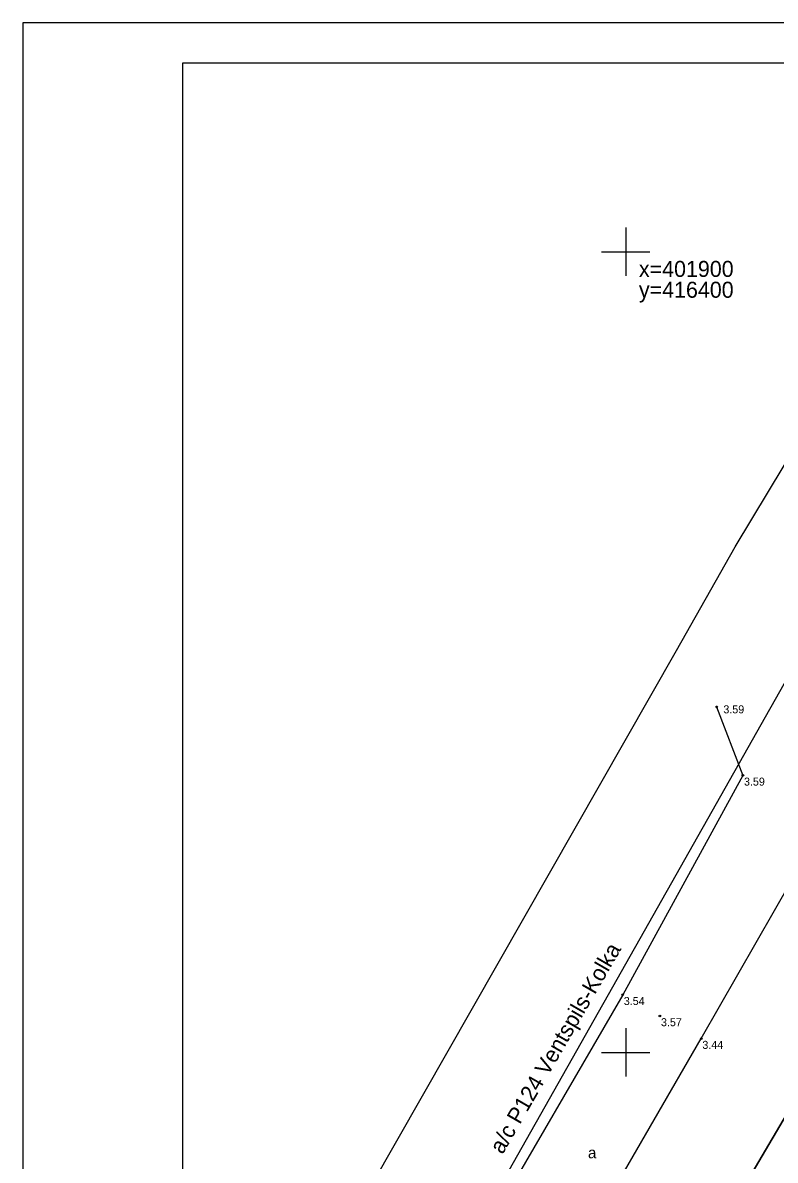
# Model space of a CAD drawing. Extents: x 416362 to 416572, y 401766 to 401914.
# Drawn here: x 416362.4 to 416409.3, y 401843.3 to 401914.3 of the extents above; entities that cross this region are included whole.
import ezdxf

# ---------------------------------------------------------------- set-up
doc = ezdxf.new("R2010")
doc.units = 0
for name, color, linetype in [('CELI_CMAL_####_####_#', 7, 'Continuous'), ('CELI_CSEG_####_TKST_#', 7, 'Continuous'), ('CELI_IELA_####_TKST_#', 7, 'Continuous'), ('GEOD_ELEM_####_####_#', 7, 'Continuous'), ('GEOD_KORD_####_TKST_#', 7, 'Continuous'), ('RAMI_PLAN_####_TKST_#', 7, 'Continuous'), ('RAMI_UZMR_####_####_#', 7, 'Continuous'), ('RELJ_AATZ_####_TKST_#', 7, 'Continuous'), ('RELJ_ELEM_####_####_#', 7, 'Continuous'), ('ROBZ_PROJ_####_####_#', 7, 'Continuous'), ('ROBZ_UZMR_####_####_#', 7, 'Continuous')]:
    doc.layers.add(name, color=color, linetype=linetype)

msp = doc.modelspace()

# ---------------------------------------------------------------- linework, layer by layer
at = {"layer": 'CELI_CMAL_####_####_#'}
for points in [[(416383.474, 401813.824), (416388.615, 401823.477), (416395.917, 401835.618), (416404.718, 401850.855), (416412.716, 401864.86), (416420.686, 401879.114), (416428.138, 401892.386)], [(416405.674, 401871.572), (416407.316, 401867.296), (416399.814, 401853.595), (416391.234, 401838.804), (416383.967, 401826.316), (416378.552, 401817.212)]]:
    msp.add_lwpolyline(points, dxfattribs=at)
at = {"layer": 'GEOD_ELEM_####_####_#'}
for p, q in [((416400, 401901.5), (416400, 401900)), ((416398.5, 401900), (416400, 401900)), ((416400, 401900), (416400, 401898.5)), ((416400, 401900), (416401.5, 401900)), ((416400, 401851.5), (416400, 401850)), ((416398.5, 401850), (416400, 401850)), ((416400, 401850), (416400, 401848.5)), ((416400, 401850), (416401.5, 401850))]:
    msp.add_line(p, q, dxfattribs=at)
at = {"layer": 'RAMI_PLAN_####_TKST_#'}
for p, q in [((416572.367, 401914.295), (416362.367, 401914.295)), ((416362.367, 401914.295), (416362.367, 401765.795)), ((416372.367, 401911.795), (416569.867, 401911.795)), ((416372.367, 401768.295), (416372.367, 401911.795))]:
    msp.add_line(p, q, dxfattribs=at)
at = {"layer": 'RAMI_UZMR_####_####_#'}
msp.add_lwpolyline([(416422.554, 401895.426), (416432.118, 401889.519), (416435.063, 401888.154), (416458.079, 401865.903), (416444.355, 401799.76), (416441.267, 401790.406), (416390.565, 401813.994), (416378.613, 401817.679), (416422.554, 401895.426)], dxfattribs=at)
at = {"layer": 'RELJ_ELEM_####_####_#'}
for centre in [(416405.674, 401871.572), (416407.316, 401867.296), (416399.814, 401853.595), (416402.136, 401852.271), (416404.718, 401850.855)]:
    msp.add_circle(centre, 0.05, dxfattribs=at)
at = {"layer": 'ROBZ_PROJ_####_####_#'}
for p, q in [((416406.84, 401881.567), (416416.38, 401897.466)), ((416434.813, 401888.154), (416391.301, 401814.353)), ((416403.168, 401875.1), (416406.84, 401881.567)), ((416374.908, 401825.511), (416403.168, 401875.1))]:
    msp.add_line(p, q, dxfattribs=at)
at = {"layer": 'ROBZ_UZMR_####_####_#'}
msp.add_line((416391.301, 401814.353), (416434.813, 401888.154), dxfattribs=at)

# ---------------------------------------------------------------- texts
at = {"layer": 'CELI_CSEG_####_TKST_#'}
msp.add_text('a', height=0.7, dxfattribs=at).set_placement((416397.649, 401843.384))
at = {"layer": 'CELI_IELA_####_TKST_#'}
msp.add_text('a/c P124 Ventspils-Kolka', height=1, rotation=59.98896, dxfattribs=at).set_placement((416392.314, 401843.586))
at = {"layer": 'GEOD_KORD_####_TKST_#'}
for s, p in [('x=401900', (416400.827, 401898.423)), ('y=416400', (416400.827, 401897.123))]:
    msp.add_text(s, height=1, dxfattribs=at).set_placement(p)
at = {"layer": 'RELJ_AATZ_####_TKST_#'}
for s, p in [('3.59', (416406.098, 401871.17)), ('3.59', (416407.385, 401866.657)), ('3.54', (416399.883, 401852.956)), ('3.57', (416402.205, 401851.632)), ('3.44', (416404.787, 401850.216))]:
    msp.add_text(s, height=0.5, dxfattribs=at).set_placement(p)

doc.saveas('drawing.dxf')
